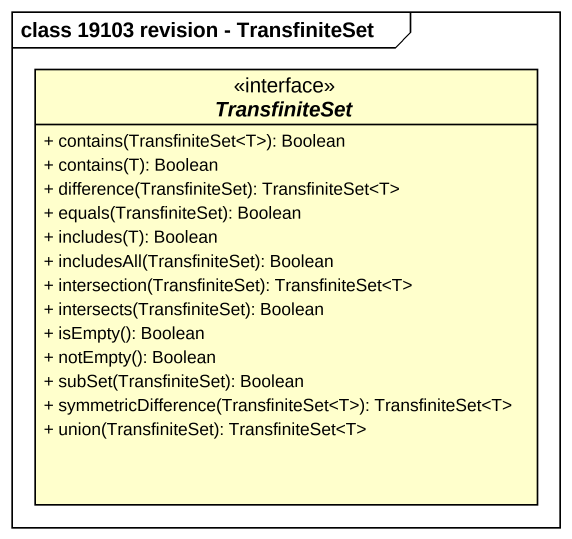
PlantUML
@startuml
mainframe class 19103 revision - TransfiniteSet
hide circle
hide empty members
skinparam classAttributeIconSize 0
interface TransfiniteSet {
  + contains(TransfiniteSet<T>): Boolean
  + contains(T): Boolean
  + difference(TransfiniteSet): TransfiniteSet<T>
  + equals(TransfiniteSet): Boolean
  + includes(T): Boolean
  + includesAll(TransfiniteSet): Boolean
  + intersection(TransfiniteSet): TransfiniteSet<T>
  + intersects(TransfiniteSet): Boolean
  + isEmpty(): Boolean
  + notEmpty(): Boolean
  + subSet(TransfiniteSet): Boolean
  + symmetricDifference(TransfiniteSet<T>): TransfiniteSet<T>
  + union(TransfiniteSet): TransfiniteSet<T>
}
@enduml
